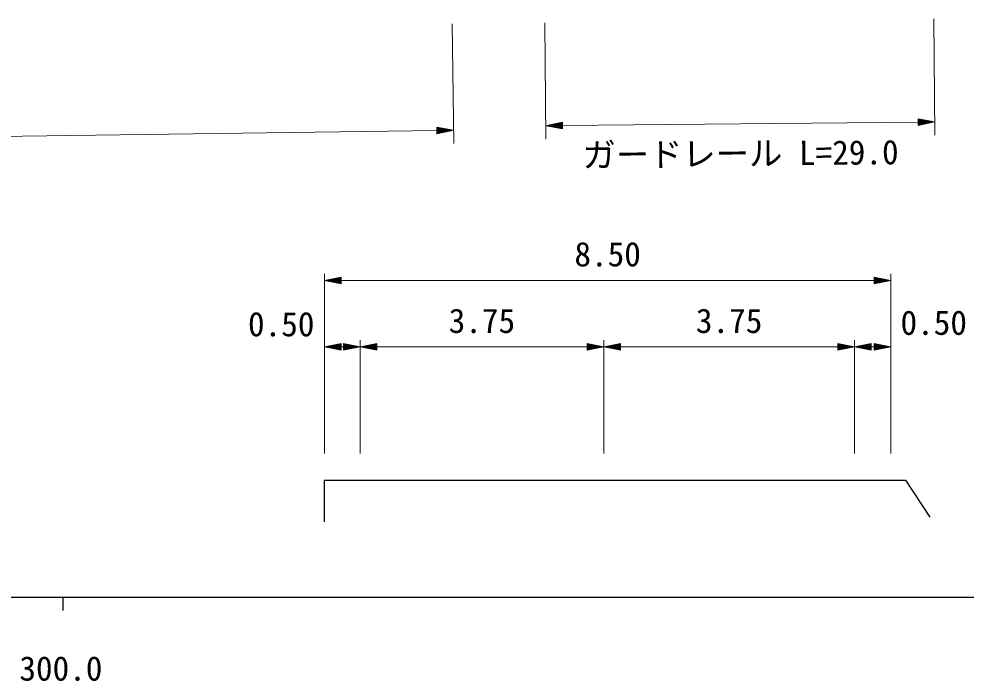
# Model space of a CAD drawing. Units: millimetres, scale not verified. Extents: x 40000 to 680000, y 20000 to 380000.
# Drawn here: x 364695 to 435787, y 198715 to 248410 of the extents above; entities that cross this region are included whole.
import ezdxf
from ezdxf.enums import TextEntityAlignment as Align

# ---------------------------------------------------------------- set-up
doc = ezdxf.new("R2010")
doc.units = ezdxf.units.MM
doc.header["$LTSCALE"] = 1000
for name, color, linetype, lineweight in [('M-BGD', 7, 'Continuous', 25), ('M-STR-HTXT', 7, 'Continuous', 13), ('M-TTL-BAND', 7, 'Continuous', 25)]:
    doc.layers.add(name, color=color, linetype=linetype, lineweight=lineweight)
doc.styles.add('ＭＳ ゴシック', font='')
doc.styles.get('ＭＳ ゴシック').set_extended_font_data('MS Gothic')

msp = doc.modelspace()

# ---------------------------------------------------------------- linework, layer by layer
at = {"layer": 'M-BGD'}
msp.add_lwpolyline([(387622, 210665), (387622, 213790), (431230, 213790), (433068, 211026)], dxfattribs=at)
at = {"layer": 'M-STR-HTXT'}
for p, q in [((404161, 248123), (404247, 239398)), ((433366, 248410), (433452, 239685)), ((397208, 248051), (397333, 239052)), ((404237, 240398), (405484, 240661)), ((404237, 240398), (405487, 240411)), ((404237, 240398), (405489, 240161)), ((405486, 240461), (404486, 240451)), ((405487, 240361), (404487, 240351)), ((404736, 240503), (405486, 240511)), ((404738, 240303), (405488, 240311)), ((405485, 240561), (404985, 240556)), ((405235, 240608), (405485, 240611)), ((405489, 240161), (405484, 240661)), ((405487, 240411), (432192, 240673)), ((433442, 240685), (432190, 240923)), ((432190, 240923), (432195, 240423)), ((432440, 240876), (432190, 240873)), ((432191, 240823), (432691, 240828)), ((432941, 240780), (432191, 240773)), ((432192, 240723), (433192, 240733)), ((433442, 240685), (432192, 240673)), ((432193, 240623), (433193, 240633)), ((432943, 240580), (432193, 240573)), ((432194, 240523), (432694, 240528)), ((432444, 240476), (432194, 240473)), ((433442, 240685), (432195, 240423)), ((305428, 238778), (396070, 240035)), ((397319, 240052), (396066, 240285)), ((396066, 240285), (396073, 239785)), ((396317, 240238), (396067, 240235)), ((396067, 240185), (396567, 240192)), ((396818, 240145), (396068, 240135)), ((396069, 240085), (397069, 240099)), ((397319, 240052), (396070, 240035)), ((396070, 239985), (397070, 239999)), ((396821, 239945), (396071, 239935)), ((396072, 239885), (396572, 239892)), ((396322, 239838), (396072, 239835)), ((397319, 240052), (396073, 239785)), ((405488, 240261), (404988, 240256)), ((405239, 240208), (405489, 240211)), ((387622, 215790), (387622, 229290)), ((387622, 228790), (388872, 229040)), ((388872, 228940), (388372, 228940)), ((388622, 228990), (388872, 228990)), ((388872, 228540), (388872, 229040)), ((430147, 228790), (428897, 229040)), ((428897, 229040), (428897, 228540)), ((429147, 228990), (428897, 228990)), ((428897, 228940), (429397, 228940)), ((430147, 215790), (430147, 229290)), ((387622, 228790), (388872, 228540)), ((387622, 228790), (388872, 228790)), ((388872, 228840), (387872, 228840)), ((388872, 228740), (387872, 228740)), ((388122, 228890), (388872, 228890)), ((388122, 228690), (388872, 228690)), ((388872, 228640), (388372, 228640)), ((388622, 228590), (388872, 228590)), ((388872, 228790), (390303, 228790)), ((390303, 228790), (408591, 228790)), ((408591, 228790), (427413, 228790)), ((427413, 228790), (428897, 228790)), ((429647, 228890), (428897, 228890)), ((428897, 228840), (429897, 228840)), ((430147, 228790), (428897, 228540)), ((430147, 228790), (428897, 228790)), ((428897, 228740), (429897, 228740)), ((429647, 228690), (428897, 228690)), ((428897, 228640), (429397, 228640)), ((429147, 228590), (428897, 228590)), ((387622, 223790), (388872, 224040)), ((388622, 223990), (388872, 223990)), ((388872, 223540), (388872, 224040)), ((390303, 223790), (389053, 224040)), ((389053, 224040), (389053, 223540)), ((389303, 223990), (389053, 223990)), ((390303, 215790), (390303, 224290)), ((390303, 223790), (391553, 224040)), ((391303, 223990), (391553, 223990)), ((391553, 223540), (391553, 224040)), ((408591, 223790), (407341, 224040)), ((407341, 224040), (407341, 223540)), ((407591, 223990), (407341, 223990)), ((408591, 215790), (408591, 224290)), ((408591, 223790), (409841, 224040)), ((409591, 223990), (409841, 223990)), ((409841, 223540), (409841, 224040)), ((427413, 223790), (426163, 224040)), ((426163, 224040), (426163, 223540)), ((426413, 223990), (426163, 223990)), ((427413, 215790), (427413, 224290)), ((427413, 223790), (428663, 224040)), ((428413, 223990), (428663, 223990)), ((428663, 223540), (428663, 224040)), ((430147, 223790), (428897, 224040)), ((428897, 224040), (428897, 223540)), ((429147, 223990), (428897, 223990)), ((387622, 223790), (388872, 223540)), ((387622, 223790), (388872, 223790)), ((388872, 223840), (387872, 223840)), ((388872, 223740), (387872, 223740)), ((388122, 223890), (388872, 223890)), ((388122, 223690), (388872, 223690)), ((388872, 223940), (388372, 223940)), ((388872, 223640), (388372, 223640)), ((388622, 223590), (388872, 223590)), ((388872, 223790), (389053, 223790)), ((389053, 223940), (389553, 223940)), ((389803, 223890), (389053, 223890)), ((389053, 223840), (390053, 223840)), ((390303, 223790), (389053, 223540)), ((390303, 223790), (389053, 223790)), ((389053, 223740), (390053, 223740)), ((389803, 223690), (389053, 223690)), ((389053, 223640), (389553, 223640)), ((389303, 223590), (389053, 223590)), ((390303, 223790), (391553, 223540)), ((390303, 223790), (391553, 223790)), ((391553, 223840), (390553, 223840)), ((391553, 223740), (390553, 223740)), ((390803, 223890), (391553, 223890)), ((390803, 223690), (391553, 223690)), ((391553, 223940), (391053, 223940)), ((391553, 223640), (391053, 223640)), ((391303, 223590), (391553, 223590)), ((391553, 223790), (407341, 223790)), ((407341, 223940), (407841, 223940)), ((408091, 223890), (407341, 223890)), ((407341, 223840), (408341, 223840)), ((408591, 223790), (407341, 223540)), ((408591, 223790), (407341, 223790)), ((407341, 223740), (408341, 223740)), ((408091, 223690), (407341, 223690)), ((407341, 223640), (407841, 223640)), ((407591, 223590), (407341, 223590)), ((408591, 223790), (409841, 223540)), ((408591, 223790), (409841, 223790)), ((409841, 223840), (408841, 223840)), ((409841, 223740), (408841, 223740)), ((409091, 223890), (409841, 223890)), ((409091, 223690), (409841, 223690)), ((409841, 223940), (409341, 223940)), ((409841, 223640), (409341, 223640)), ((409591, 223590), (409841, 223590)), ((409841, 223790), (426163, 223790)), ((426163, 223940), (426663, 223940)), ((426913, 223890), (426163, 223890)), ((426163, 223840), (427163, 223840)), ((427413, 223790), (426163, 223540)), ((427413, 223790), (426163, 223790)), ((426163, 223740), (427163, 223740)), ((426913, 223690), (426163, 223690)), ((426163, 223640), (426663, 223640)), ((426413, 223590), (426163, 223590)), ((427413, 223790), (428663, 223540)), ((427413, 223790), (428663, 223790)), ((428663, 223840), (427663, 223840)), ((428663, 223740), (427663, 223740)), ((427913, 223890), (428663, 223890)), ((427913, 223690), (428663, 223690)), ((428663, 223940), (428163, 223940)), ((428663, 223640), (428163, 223640)), ((428413, 223590), (428663, 223590)), ((428663, 223790), (428897, 223790)), ((428897, 223940), (429397, 223940)), ((429647, 223890), (428897, 223890)), ((428897, 223840), (429897, 223840)), ((430147, 223790), (428897, 223540)), ((430147, 223790), (428897, 223790)), ((428897, 223740), (429897, 223740)), ((429647, 223690), (428897, 223690)), ((428897, 223640), (429397, 223640)), ((429147, 223590), (428897, 223590))]:
    msp.add_line(p, q, dxfattribs=at)
at = {"layer": 'M-TTL-BAND'}
for p, q in [((40000, 205000), (579000, 205000)), ((368000, 205000), (368000, 204000))]:
    msp.add_line(p, q, dxfattribs=at)

# ---------------------------------------------------------------- texts
at = {"layer": 'M-STR-HTXT', "style": 'ＭＳ ゴシック'}
msp.add_text('ガードレール L=29.0', height=1833, rotation=0.563, dxfattribs=at).set_placement((418876, 236842), align=Align.BOTTOM_CENTER)
for s, p in [('8.50', (408884, 229290)), ('0.50', (384382, 224041)), ('3.75', (399447, 224290)), ('3.75', (418002, 224290)), ('0.50', (433361, 224148))]:
    msp.add_text(s, height=1833, dxfattribs=at).set_placement(p, align=Align.BOTTOM_CENTER)
at = {"layer": 'M-TTL-BAND', "style": 'ＭＳ ゴシック'}
msp.add_text('300.0', height=1833, dxfattribs=at).set_placement((367844, 198195), align=Align.BOTTOM_CENTER)

doc.saveas('drawing.dxf')
